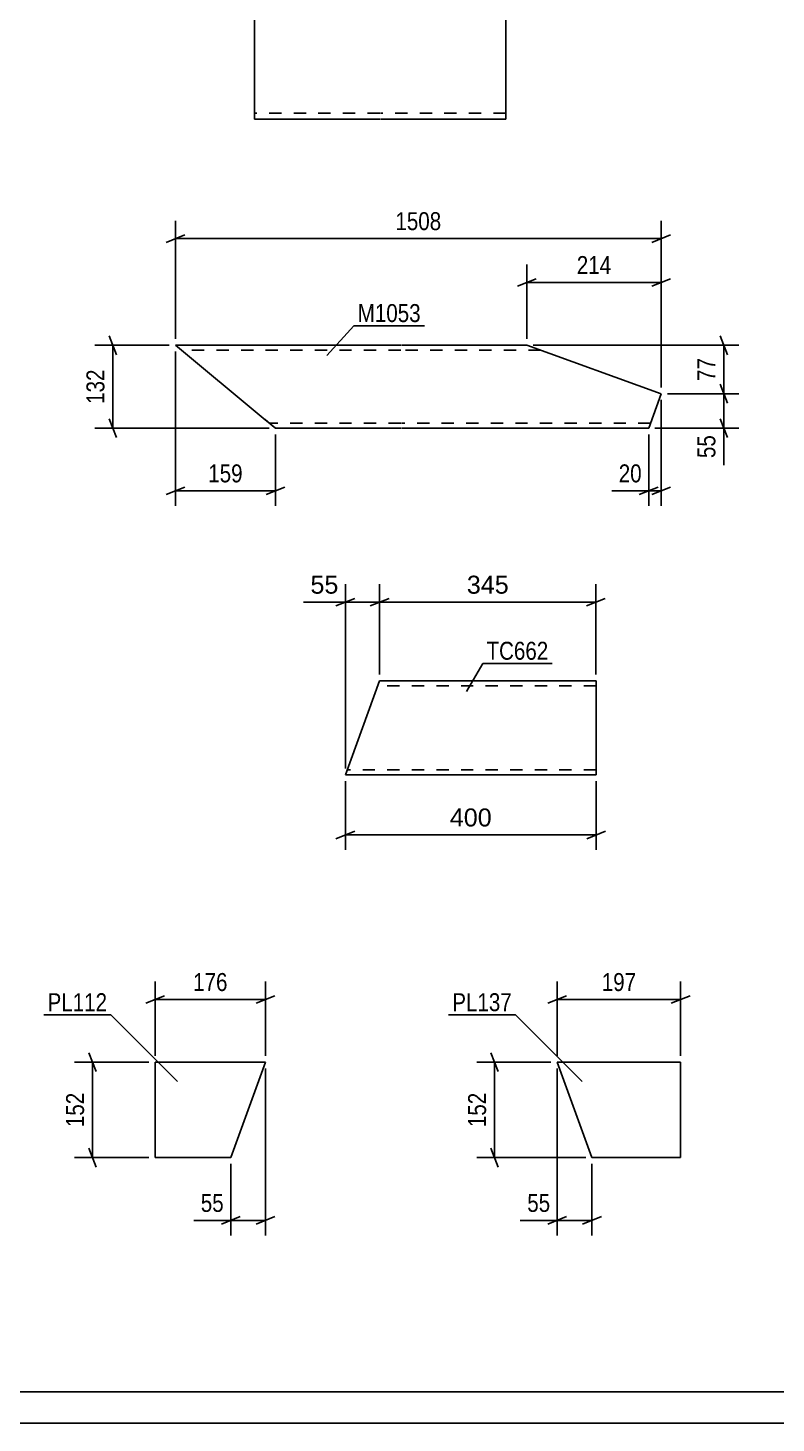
# Model space of a CAD drawing. Header units: millimetres. Extents: x 0 to 594, y 0 to 420.
# Drawn here: x 202.6 to 321.9, y 0 to 222.4 of the extents above; entities that cross this region are included whole.
import ezdxf

# ---------------------------------------------------------------- set-up
doc = ezdxf.new("R2010")
doc.units = ezdxf.units.MM
doc.linetypes.add('DXK_LINE_DOT2', pattern=[3.9198, 1.9599, -1.9599])
doc.styles.add('Arial', font='ARIAL.TTF', dxfattribs={"height": 0.2})
doc.styles.add('Arial Narrow', font='ARIALN.TTF', dxfattribs={"height": 0.2})

# ---------------------------------------------------------------- blocks, each defined once
blk = doc.blocks.new('Unknown-284935137-1132')
at = {"color": 5, "linetype": 'Continuous'}
for p, q in [((5, 5), (589, 5)), ((0, 0), (594, 0))]:
    blk.add_line(p, q, dxfattribs=at)
blk = doc.blocks.new('Part-284935137-13105 - 13104')
at = {"color": 2, "linetype": 'Continuous'}
for p, q in [((253.23, 103.32), (258.69, 118.32)), ((293.23, 118.32), (258.69, 118.32)), ((293.23, 118.32), (293.23, 103.32)), ((293.23, 103.32), (253.23, 103.32))]:
    blk.add_line(p, q, dxfattribs=at)
at = {"color": 7, "linetype": 'DXK_LINE_DOT2'}
for p, q in [((293.23, 117.85), (293.23, 118.32)), ((293.23, 117.52), (258.4, 117.52)), ((293.23, 104.12), (253.52, 104.12))]:
    blk.add_line(p, q, dxfattribs=at)
blk = doc.blocks.new('Part-284935137-10025 - 10024')
at = {"color": 2, "linetype": 'Continuous'}
for p, q in [((240.14, 160.18), (226.14, 171.78)), ((226.14, 171.78), (262.07, 171.78)), ((262.17, 171.78), (282.17, 171.78)), ((303.59, 164.06), (282.17, 171.78)), ((301.61, 158.58), (303.59, 164.06)), ((242.07, 158.58), (240.14, 160.18)), ((262.07, 158.58), (242.07, 158.58)), ((301.61, 158.58), (262.17, 158.58))]:
    blk.add_line(p, q, dxfattribs=at)
at = {"color": 7, "linetype": 'DXK_LINE_DOT2'}
for p, q in [((262.07, 170.98), (227.11, 170.98)), ((284.39, 170.98), (262.17, 170.98)), ((241.92, 158.7), (240.14, 160.18)), ((240.82, 159.61), (240.88, 159.57)), ((241.03, 159.44), (241.1, 159.38)), ((262.07, 159.38), (241.1, 159.38)), ((301.9, 159.38), (262.17, 159.38))]:
    blk.add_line(p, q, dxfattribs=at)
blk = doc.blocks.new('Part-284935137-10032 - 10031')
at = {"color": 2, "linetype": 'Continuous'}
for p, q in [((222.9, 57.51), (222.9, 42.31)), ((240.49, 57.51), (222.9, 57.51)), ((234.95, 42.31), (240.49, 57.51)), ((222.9, 42.31), (234.95, 42.31))]:
    blk.add_line(p, q, dxfattribs=at)
blk = doc.blocks.new('Part-284935137-10039 - 10038')
at = {"color": 2, "linetype": 'Continuous'}
for p, q in [((287.02, 57.51), (292.56, 42.31)), ((306.7, 57.51), (287.02, 57.51)), ((306.7, 42.31), (306.7, 57.51)), ((292.56, 42.31), (306.7, 42.31))]:
    blk.add_line(p, q, dxfattribs=at)
blk = doc.blocks.new('Part-284935137-10046 - 10045')
at = {"color": 2, "linetype": 'Continuous'}
for p, q in [((258.71, 237.79), (238.71, 237.79)), ((238.71, 207.79), (238.71, 237.79)), ((278.81, 237.79), (258.81, 237.79)), ((278.81, 237.79), (278.81, 207.79)), ((258.71, 207.79), (238.71, 207.79)), ((278.81, 207.79), (258.81, 207.79))]:
    blk.add_line(p, q, dxfattribs=at)
at = {"color": 7, "linetype": 'DXK_LINE_DOT2'}
for p, q in [((258.71, 236.79), (238.71, 236.79)), ((278.81, 236.79), (258.81, 236.79)), ((238.71, 208.79), (238.71, 208.87)), ((258.71, 208.79), (238.71, 208.79)), ((278.81, 208.79), (258.81, 208.79)), ((278.81, 208.79), (278.81, 208.87))]:
    blk.add_line(p, q, dxfattribs=at)
blk = doc.blocks.new('StraightDimension-284935137-13111 - 13104')
at = {"color": 7, "linetype": 'Continuous'}
for p, q in [((258.69, 119.32), (258.69, 133.69)), ((293.19, 119.32), (293.19, 133.69)), ((260.19, 131.44), (257.19, 130.24)), ((291.69, 130.24), (294.69, 131.44)), ((258.69, 130.84), (293.19, 130.84))]:
    blk.add_line(p, q, dxfattribs=at)
at = {"color": 0}
blk.add_wipeout([(279.88, 131.59), (279.88, 135.79), (272, 135.79), (272, 131.59)], dxfattribs=at)
at = {"color": 3, "style": 'Arial'}
blk.add_text('345', height=2.865, dxfattribs=at).set_placement((272.6, 132.19))
blk = doc.blocks.new('StraightDimension-284935137-13136 - 13104')
at = {"color": 7, "linetype": 'Continuous'}
for p, q in [((253.23, 102.32), (253.23, 91.34)), ((293.23, 102.32), (293.23, 91.34)), ((254.73, 94.34), (251.73, 93.14)), ((253.23, 93.74), (293.23, 93.74)), ((291.73, 93.14), (294.73, 94.34))]:
    blk.add_line(p, q, dxfattribs=at)
at = {"color": 0}
blk.add_wipeout([(277.17, 94.49), (277.17, 98.69), (269.29, 98.69), (269.29, 94.49)], dxfattribs=at)
at = {"color": 3, "style": 'Arial'}
blk.add_text('400', height=2.865, dxfattribs=at).set_placement((269.89, 95.09))
blk = doc.blocks.new('StraightDimension-284935137-13112 - 13104')
at = {"color": 7, "linetype": 'Continuous'}
for p, q in [((253.23, 104.32), (253.23, 133.69)), ((258.69, 119.32), (258.69, 133.69)), ((251.73, 130.24), (254.73, 131.44)), ((260.19, 131.44), (257.19, 130.24)), ((253.23, 130.84), (258.69, 130.84))]:
    blk.add_line(p, q, dxfattribs=at)
at = {"color": 0}
blk.add_wipeout([(252.71, 131.59), (252.71, 135.79), (247.06, 135.79), (247.06, 131.59)], dxfattribs=at)
at = {"color": 7, "linetype": 'Continuous'}
blk.add_line((253.23, 130.84), (246.53, 130.84), dxfattribs=at)
blk.add_line((253.23, 130.84), (246.53, 130.84), dxfattribs=at)
at = {"color": 3, "style": 'Arial'}
blk.add_text('55', height=2.865, dxfattribs=at).set_placement((247.66, 132.19))
blk = doc.blocks.new('StraightDimension-284935137-10527 - 10024')
at = {"color": 7, "linetype": 'Continuous'}
for p, q in [((312.99, 165.56), (314.19, 162.56)), ((304.59, 164.06), (315.99, 164.06)), ((313.59, 158.58), (313.59, 164.06)), ((302.61, 158.58), (315.99, 158.58)), ((314.19, 157.08), (312.99, 160.08))]:
    blk.add_line(p, q, dxfattribs=at)
at = {"color": 0}
blk.add_wipeout([(312.84, 158.05), (308.64, 158.05), (308.64, 153.2), (312.84, 153.2)], dxfattribs=at)
at = {"color": 7, "linetype": 'Continuous'}
blk.add_line((313.59, 158.58), (313.59, 152.67), dxfattribs=at)
blk.add_line((313.59, 158.58), (313.59, 152.67), dxfattribs=at)
at = {"color": 3, "style": 'Arial Narrow'}
blk.add_text('55', height=2.863, rotation=90.0002, dxfattribs=at).set_placement((312.24, 153.8))
blk = doc.blocks.new('StraightDimension-284935137-10522 - 10024')
at = {"color": 7, "linetype": 'Continuous'}
for p, q in [((282.17, 172.78), (282.17, 184.63)), ((303.59, 165.06), (303.59, 184.63)), ((283.67, 182.38), (280.67, 181.18)), ((302.09, 181.18), (305.09, 182.38)), ((282.17, 181.78), (303.59, 181.78))]:
    blk.add_line(p, q, dxfattribs=at)
at = {"color": 0}
blk.add_wipeout([(296.22, 182.53), (296.22, 186.73), (289.54, 186.73), (289.54, 182.53)], dxfattribs=at)
at = {"color": 3, "style": 'Arial Narrow'}
blk.add_text('214', height=2.863, dxfattribs=at).set_placement((290.14, 183.13))
blk = doc.blocks.new('StraightDimension-284935137-10514 - 10024')
at = {"color": 7, "linetype": 'Continuous'}
for p, q in [((303.59, 163.06), (303.59, 146.18)), ((301.61, 157.58), (301.61, 146.18)), ((300.11, 147.98), (303.11, 149.18)), ((305.09, 149.18), (302.09, 147.98)), ((301.61, 148.58), (303.59, 148.58))]:
    blk.add_line(p, q, dxfattribs=at)
at = {"color": 0}
blk.add_wipeout([(301.09, 149.33), (301.09, 153.53), (296.23, 153.53), (296.23, 149.33)], dxfattribs=at)
at = {"color": 7, "linetype": 'Continuous'}
blk.add_line((301.61, 148.58), (295.71, 148.58), dxfattribs=at)
blk.add_line((301.61, 148.58), (295.71, 148.58), dxfattribs=at)
at = {"color": 3, "style": 'Arial Narrow'}
blk.add_text('20', height=2.863, dxfattribs=at).set_placement((296.83, 149.93))
blk = doc.blocks.new('StraightDimension-284935137-10534 - 10024')
at = {"color": 7, "linetype": 'Continuous'}
for p, q in [((225.14, 171.78), (213.29, 171.78)), ((216.74, 170.28), (215.54, 173.28)), ((216.14, 158.58), (216.14, 171.78)), ((241.07, 158.58), (213.29, 158.58)), ((215.54, 160.08), (216.74, 157.08))]:
    blk.add_line(p, q, dxfattribs=at)
at = {"color": 0}
blk.add_wipeout([(215.39, 168.52), (211.19, 168.52), (211.19, 161.84), (215.39, 161.84)], dxfattribs=at)
at = {"color": 3, "style": 'Arial Narrow'}
blk.add_text('132', height=2.863, rotation=90.0002, dxfattribs=at).set_placement((214.79, 162.44))
blk = doc.blocks.new('StraightDimension-284935137-10526 - 10024')
at = {"color": 7, "linetype": 'Continuous'}
for p, q in [((283.17, 171.78), (315.99, 171.78)), ((312.99, 173.28), (314.19, 170.28)), ((313.59, 164.06), (313.59, 171.78)), ((314.19, 162.56), (312.99, 165.56)), ((304.59, 164.06), (315.99, 164.06))]:
    blk.add_line(p, q, dxfattribs=at)
at = {"color": 0}
blk.add_wipeout([(312.84, 170.35), (308.64, 170.35), (308.64, 165.49), (312.84, 165.49)], dxfattribs=at)
at = {"color": 3, "style": 'Arial Narrow'}
blk.add_text('77', height=2.863, rotation=90.0002, dxfattribs=at).set_placement((312.24, 166.09))
blk = doc.blocks.new('StraightDimension-284935137-10518 - 10024')
at = {"color": 7, "linetype": 'Continuous'}
for p, q in [((226.14, 170.78), (226.14, 146.18)), ((242.07, 157.58), (242.07, 146.18)), ((227.64, 149.18), (224.64, 147.98)), ((240.57, 147.98), (243.57, 149.18)), ((226.14, 148.58), (242.07, 148.58))]:
    blk.add_line(p, q, dxfattribs=at)
at = {"color": 0}
blk.add_wipeout([(237.45, 149.33), (237.45, 153.53), (230.76, 153.53), (230.76, 149.33)], dxfattribs=at)
at = {"color": 3, "style": 'Arial Narrow'}
blk.add_text('159', height=2.863, dxfattribs=at).set_placement((231.36, 149.93))
blk = doc.blocks.new('StraightDimension-284935137-10540 - 10024')
at = {"color": 7, "linetype": 'Continuous'}
for p, q in [((226.14, 172.78), (226.14, 191.63)), ((303.59, 165.06), (303.59, 191.63)), ((227.64, 189.38), (224.64, 188.18)), ((302.09, 188.18), (305.09, 189.38)), ((226.14, 188.78), (303.59, 188.78))]:
    blk.add_line(p, q, dxfattribs=at)
at = {"color": 0}
blk.add_wipeout([(269.12, 189.53), (269.12, 193.73), (260.61, 193.73), (260.61, 189.53)], dxfattribs=at)
at = {"color": 3, "style": 'Arial Narrow'}
blk.add_text('1508', height=2.863, dxfattribs=at).set_placement((261.21, 190.13))
blk = doc.blocks.new('StraightDimension-284935137-10549 - 10031')
at = {"color": 7, "linetype": 'Continuous'}
for p, q in [((240.49, 56.51), (240.49, 29.91)), ((234.95, 41.31), (234.95, 29.91)), ((233.45, 31.71), (236.45, 32.91)), ((234.95, 32.31), (240.49, 32.31)), ((241.99, 32.91), (238.99, 31.71))]:
    blk.add_line(p, q, dxfattribs=at)
at = {"color": 0}
blk.add_wipeout([(234.43, 33.06), (234.43, 37.26), (229.57, 37.26), (229.57, 33.06)], dxfattribs=at)
at = {"color": 7, "linetype": 'Continuous'}
blk.add_line((234.95, 32.31), (229.05, 32.31), dxfattribs=at)
blk.add_line((234.95, 32.31), (229.05, 32.31), dxfattribs=at)
at = {"color": 3, "style": 'Arial Narrow'}
blk.add_text('55', height=2.863, dxfattribs=at).set_placement((230.17, 33.66))
blk = doc.blocks.new('StraightDimension-284935137-10553 - 10031')
at = {"color": 7, "linetype": 'Continuous'}
for p, q in [((222.9, 58.51), (222.9, 70.36)), ((240.49, 58.51), (240.49, 70.36)), ((224.4, 68.11), (221.4, 66.91)), ((222.9, 67.51), (240.49, 67.51)), ((238.99, 66.91), (241.99, 68.11))]:
    blk.add_line(p, q, dxfattribs=at)
at = {"color": 0}
blk.add_wipeout([(235.03, 68.26), (235.03, 72.46), (228.35, 72.46), (228.35, 68.26)], dxfattribs=at)
at = {"color": 3, "style": 'Arial Narrow'}
blk.add_text('176', height=2.863, dxfattribs=at).set_placement((228.95, 68.86))
blk = doc.blocks.new('StraightDimension-284935137-10545 - 10031')
at = {"color": 7, "linetype": 'Continuous'}
for p, q in [((213.5, 56.01), (212.3, 59.01)), ((221.9, 57.51), (210.05, 57.51)), ((212.9, 42.31), (212.9, 57.51)), ((221.9, 42.31), (210.05, 42.31)), ((212.3, 43.81), (213.5, 40.81))]:
    blk.add_line(p, q, dxfattribs=at)
at = {"color": 0}
blk.add_wipeout([(212.15, 53.25), (207.95, 53.25), (207.95, 46.57), (212.15, 46.57)], dxfattribs=at)
at = {"color": 3, "style": 'Arial Narrow'}
blk.add_text('152', height=2.863, rotation=90.0002, dxfattribs=at).set_placement((211.55, 47.17))
blk = doc.blocks.new('StraightDimension-284935137-10566 - 10038')
at = {"color": 7, "linetype": 'Continuous'}
for p, q in [((287.02, 58.51), (287.02, 70.36)), ((306.7, 58.51), (306.7, 70.36)), ((288.52, 68.11), (285.52, 66.91)), ((287.02, 67.51), (306.7, 67.51)), ((305.2, 66.91), (308.2, 68.11))]:
    blk.add_line(p, q, dxfattribs=at)
at = {"color": 0}
blk.add_wipeout([(300.21, 68.26), (300.21, 72.46), (293.52, 72.46), (293.52, 68.26)], dxfattribs=at)
at = {"color": 3, "style": 'Arial Narrow'}
blk.add_text('197', height=2.863, dxfattribs=at).set_placement((294.12, 68.86))
blk = doc.blocks.new('StraightDimension-284935137-10558 - 10038')
at = {"color": 7, "linetype": 'Continuous'}
for p, q in [((277.62, 56.01), (276.42, 59.01)), ((286.02, 57.51), (274.17, 57.51)), ((277.02, 42.31), (277.02, 57.51)), ((291.56, 42.31), (274.17, 42.31)), ((276.42, 43.81), (277.62, 40.81))]:
    blk.add_line(p, q, dxfattribs=at)
at = {"color": 0}
blk.add_wipeout([(276.27, 53.25), (272.07, 53.25), (272.07, 46.57), (276.27, 46.57)], dxfattribs=at)
at = {"color": 3, "style": 'Arial Narrow'}
blk.add_text('152', height=2.863, rotation=90.0002, dxfattribs=at).set_placement((275.67, 47.17))
blk = doc.blocks.new('StraightDimension-284935137-10562 - 10038')
at = {"color": 7, "linetype": 'Continuous'}
for p, q in [((287.02, 56.51), (287.02, 29.91)), ((292.56, 41.31), (292.56, 29.91)), ((285.52, 31.71), (288.52, 32.91)), ((287.02, 32.31), (292.56, 32.31)), ((294.06, 32.91), (291.06, 31.71))]:
    blk.add_line(p, q, dxfattribs=at)
at = {"color": 0}
blk.add_wipeout([(286.5, 33.06), (286.5, 37.26), (281.64, 37.26), (281.64, 33.06)], dxfattribs=at)
at = {"color": 7, "linetype": 'Continuous'}
blk.add_line((287.02, 32.31), (281.12, 32.31), dxfattribs=at)
blk.add_line((287.02, 32.31), (281.12, 32.31), dxfattribs=at)
at = {"color": 3, "style": 'Arial Narrow'}
blk.add_text('55', height=2.863, dxfattribs=at).set_placement((282.24, 33.66))
blk = doc.blocks.new('Mark-284935137-13146 - 13104')
at = {"color": 0}
blk.add_wipeout([(285.6, 121.66), (285.6, 124.66), (275.74, 124.66), (275.74, 121.66)], dxfattribs=at)
blk.add_wipeout([(285.6, 121.66), (285.6, 124.66), (275.74, 124.66), (275.74, 121.66)], dxfattribs=at)
at = {"color": 30, "linetype": 'Continuous'}
for p, q in [((272.57, 116.59), (275.14, 121.06)), ((275.14, 121.06), (286.2, 121.06))]:
    blk.add_line(p, q, dxfattribs=at)
at = {"color": 3, "style": 'Arial Narrow'}
blk.add_text('TC662', height=2.863, dxfattribs=at).set_placement((275.74, 121.66))
blk = doc.blocks.new('Mark-284935137-10834 - 10024')
at = {"color": 0}
blk.add_wipeout([(265.25, 175.48), (265.25, 178.48), (255.2, 178.48), (255.2, 175.48)], dxfattribs=at)
blk.add_wipeout([(265.25, 175.48), (265.25, 178.48), (255.2, 178.48), (255.2, 175.48)], dxfattribs=at)
at = {"color": 30, "linetype": 'Continuous'}
for p, q in [((250.28, 170.17), (254.6, 174.88)), ((254.6, 174.88), (265.85, 174.88))]:
    blk.add_line(p, q, dxfattribs=at)
at = {"color": 3, "style": 'Arial Narrow'}
blk.add_text('M1053', height=2.863, dxfattribs=at).set_placement((255.2, 175.48))
blk = doc.blocks.new('Mark-284935137-10837 - 10031')
at = {"color": 0}
blk.add_wipeout([(215.24, 65.65), (215.24, 68.65), (205.73, 68.65), (205.73, 65.65)], dxfattribs=at)
blk.add_wipeout([(215.24, 65.65), (215.24, 68.65), (205.73, 68.65), (205.73, 65.65)], dxfattribs=at)
at = {"color": 30, "linetype": 'Continuous'}
for p in [(205.13, 65.05), (226.44, 54.44)]:
    blk.add_line(p, (215.84, 65.05), dxfattribs=at)
at = {"color": 3, "style": 'Arial Narrow'}
blk.add_text('PL112', height=2.863, dxfattribs=at).set_placement((205.73, 65.65))
blk = doc.blocks.new('Mark-284935137-10840 - 10038')
at = {"color": 0}
blk.add_wipeout([(279.78, 65.65), (279.78, 68.65), (270.28, 68.65), (270.28, 65.65)], dxfattribs=at)
blk.add_wipeout([(279.78, 65.65), (279.78, 68.65), (270.28, 68.65), (270.28, 65.65)], dxfattribs=at)
at = {"color": 30, "linetype": 'Continuous'}
for p in [(269.68, 65.05), (290.99, 54.44)]:
    blk.add_line(p, (280.38, 65.05), dxfattribs=at)
at = {"color": 3, "style": 'Arial Narrow'}
blk.add_text('PL137', height=2.863, dxfattribs=at).set_placement((270.28, 65.65))

msp = doc.modelspace()

# ---------------------------------------------------------------- block references
for name in ['Unknown-284935137-1132', 'Part-284935137-10046 - 10045', 'Part-284935137-10025 - 10024', 'Part-284935137-13105 - 13104', 'Part-284935137-10032 - 10031', 'Part-284935137-10039 - 10038']:
    msp.add_blockref(name, (0, 0))

# ---------------------------------------------------------------- next in the draw order: block references
for name in ['StraightDimension-284935137-10534 - 10024', 'StraightDimension-284935137-10527 - 10024', 'StraightDimension-284935137-13111 - 13104', 'StraightDimension-284935137-13136 - 13104', 'StraightDimension-284935137-10553 - 10031', 'StraightDimension-284935137-10566 - 10038', 'StraightDimension-284935137-10549 - 10031']:
    msp.add_blockref(name, (0, 0))

# ---------------------------------------------------------------- next in the draw order: block references
for name in ['StraightDimension-284935137-10522 - 10024', 'StraightDimension-284935137-10518 - 10024', 'StraightDimension-284935137-10514 - 10024', 'StraightDimension-284935137-13112 - 13104', 'Mark-284935137-13146 - 13104', 'StraightDimension-284935137-10545 - 10031', 'StraightDimension-284935137-10558 - 10038']:
    msp.add_blockref(name, (0, 0))

# ---------------------------------------------------------------- next in the draw order: block references
for name in ['StraightDimension-284935137-10526 - 10024', 'Mark-284935137-10837 - 10031', 'StraightDimension-284935137-10562 - 10038']:
    msp.add_blockref(name, (0, 0))

# ---------------------------------------------------------------- next in the draw order: block references
for name in ['StraightDimension-284935137-10540 - 10024', 'Mark-284935137-10840 - 10038']:
    msp.add_blockref(name, (0, 0))

# ---------------------------------------------------------------- next in the draw order: block references
msp.add_blockref('Mark-284935137-10834 - 10024', (0, 0))

doc.saveas('drawing.dxf')
